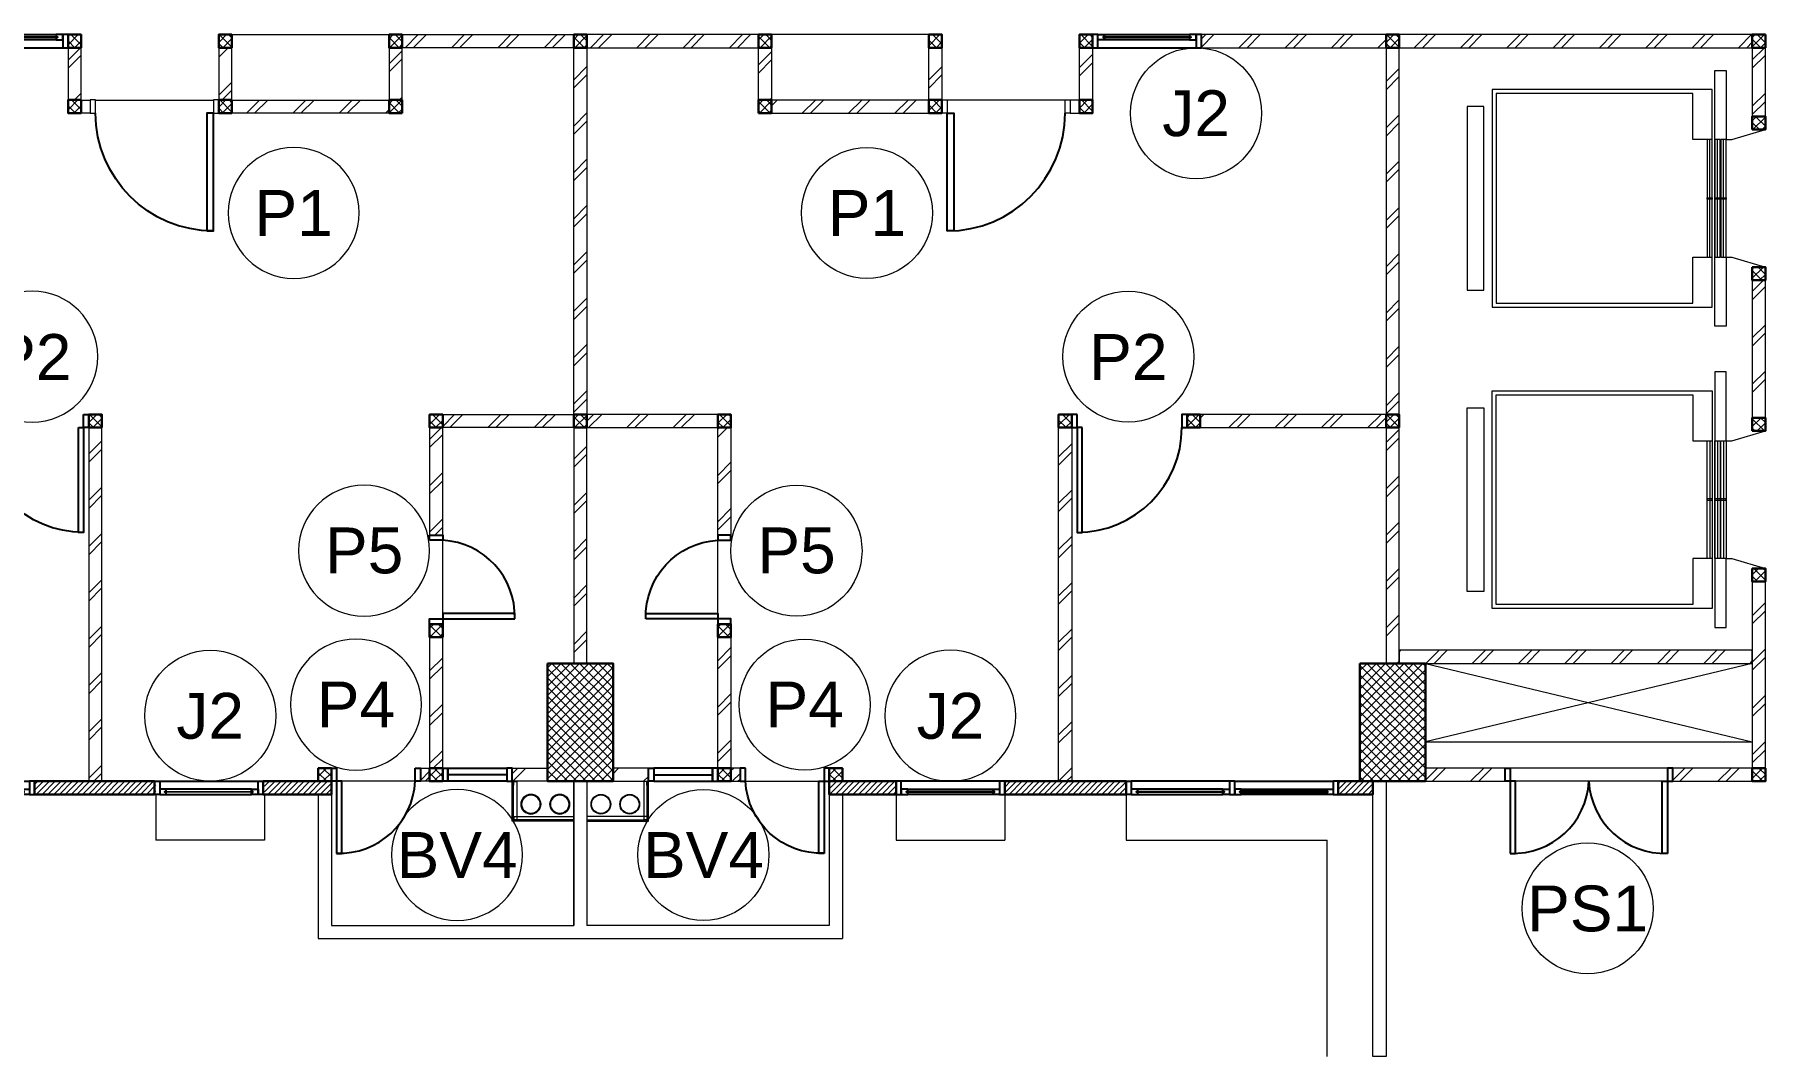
# Model space of a CAD drawing. Header units: millimetres. Extents: x -108 to 351, y -17 to 192.
# Drawn here: x 145.43 to 158.64, y 127.5 to 135.3 of the extents above; entities that cross this region are included whole.
import ezdxf
from ezdxf.enums import TextEntityAlignment as Align

# ---------------------------------------------------------------- set-up
doc = ezdxf.new("R2010")
doc.units = ezdxf.units.MM
for name, color, linetype, lineweight in [('ars', 11, 'Continuous', 0), ('ars @ 1', 11, 'Continuous', 0), ('KACA', 151, 'Continuous', 5), ('KOL', 1, 'Continuous', 30), ('KOLOM', 4, 'Continuous', 9), ('lan', 7, 'Continuous', 15), ('LIFT', 15, 'Continuous', 15), ('NOT', 7, 'Continuous', 20), ('tem', 5, 'Continuous', 20)]:
    doc.layers.add(name, color=color, linetype=linetype, lineweight=lineweight)
doc.layers.add('Kusen', color=30, linetype='Continuous')
doc.styles.add('S', font='simplex', dxfattribs={"width": 0.75})
doc.styles.get("Standard").update_dxf_attribs({"font": 'arial.ttf'})
pattern_1 = [(225, (-467.078732, 383.049584), (0.0220970869, -0.0220970869), [])]
pattern_2 = [(45, (18.6, 0.595), (-0.1767767, 0.1767767), []), (45, (18.6625, 0.595), (-0.1767767, 0.1767767), [])]
pattern_3 = [(45, (18.59984, 0.595), (-0.1767767, 0.1767767), []), (45, (18.66234, 0.595), (-0.1767767, 0.1767767), [])]
pattern_4 = [(45, (18.59984, 0.595), (-0.1767767, 0.1767767), []), (45, (18.66234, 0.595), (-0.1767767, 0.1767767), [])]
pattern_5 = [(45, (18.6, 0.59064), (-0.1767767, 0.1767767), []), (45, (18.6625, 0.59064), (-0.1767767, 0.1767767), [])]
pattern_6 = [(45, (18.59616, 0.59064), (-0.1767767, 0.1767767), []), (45, (18.65866, 0.59064), (-0.1767767, 0.1767767), [])]
pattern_7 = [(45, (18.59616, 0.59064), (-0.1767767, 0.1767767), []), (45, (18.65866, 0.59064), (-0.1767767, 0.1767767), [])]
pattern_8 = [(45, (18.6, 0.59064), (-0.1767767, 0.1767767), []), (45, (18.6625, 0.59064), (-0.1767767, 0.1767767), [])]
pattern_9 = [(225, (23.57673, 55.67464), (0.06629126, -0.06629126), []), (225, (23.53254, 55.67464), (0.06629126, -0.06629126), [])]
pattern_10 = [(45, (21.09865, 1.695), (-0.1767767, 0.1767767), []), (45, (21.16115, 1.695), (-0.1767767, 0.1767767), [])]
pattern_11 = [(45, (1620.41412, -387.16282), (-0.176776695, 0.176776695), []), (45, (1620.47662, -387.16282), (-0.176776695, 0.176776695), [])]

# ---------------------------------------------------------------- blocks, each defined once
blk = doc.blocks.new('K 10.10')
at = {"layer": 'ars'}
h = blk.add_hatch(dxfattribs=at)
h.set_pattern_fill('_USER', color=256, scale=0.05, angle=45, double=1, pattern_type=0)
h.set_pattern_definition([(45, (0, 0), (-0.035355339, 0.035355339), []), (135, (0, 0), (-0.035355339, -0.035355339), [])])
h.paths.add_polyline_path([(1560.538, 1380.407), (1560.638, 1380.407), (1560.638, 1380.507), (1560.538, 1380.507)])
at = {"layer": 'KOL'}
blk.add_lwpolyline([(1560.538, 1380.407), (1560.638, 1380.407), (1560.638, 1380.507), (1560.538, 1380.507)], close=True, dxfattribs=at)
blk = doc.blocks.new('T. J1')
at = {"layer": 'Kusen'}
for p, q in [((-0.019, 0), (-0.769, 0)), ((-0.719, 0.1), (-0.069, 0.1)), ((-0.069, 0.06), (-0.719, 0.06)), ((0.021, 0), (0.771, 0)), ((0.721, 0.1), (0.071, 0.1)), ((0.071, 0.06), (0.721, 0.06))]:
    blk.add_line(p, q, dxfattribs=at)
for points in [[(-0.809, 0), (-0.769, 0), (-0.769, 0.1), (-0.809, 0.1)], [(-0.019, 0), (0.021, 0), (0.021, 0.1), (-0.019, 0.1)], [(0.811, 0), (0.771, 0), (0.771, 0.1), (0.811, 0.1)]]:
    blk.add_lwpolyline(points, close=True, dxfattribs=at)
for points in [[(-0.719, 0.077), (-0.719, 0.06), (-0.769, 0.06), (-0.769, 0.1), (-0.719, 0.1), (-0.719, 0.082), (-0.729, 0.082), (-0.729, 0.077), (-0.719, 0.077)], [(-0.069, 0.077), (-0.069, 0.06), (-0.019, 0.06), (-0.019, 0.1), (-0.069, 0.1), (-0.069, 0.082), (-0.059, 0.082), (-0.059, 0.077), (-0.069, 0.077)], [(0.071, 0.077), (0.071, 0.06), (0.021, 0.06), (0.021, 0.1), (0.071, 0.1), (0.071, 0.082), (0.061, 0.082), (0.061, 0.077), (0.071, 0.077)], [(0.721, 0.077), (0.721, 0.06), (0.771, 0.06), (0.771, 0.1), (0.721, 0.1), (0.721, 0.082), (0.731, 0.082), (0.731, 0.077), (0.721, 0.077)]]:
    blk.add_lwpolyline(points, dxfattribs=at)
at = {"layer": 'Kusen', "color": 141}
for points in [[(-0.729, 0.077), (-0.059, 0.077), (-0.059, 0.082), (-0.729, 0.082)], [(0.731, 0.077), (0.061, 0.077), (0.061, 0.082), (0.731, 0.082)]]:
    blk.add_lwpolyline(points, close=True, dxfattribs=at)
blk = doc.blocks.new('T. J2')
at = {"layer": 'KACA', "color": 141}
blk.add_lwpolyline([(-0.379, 0.077), (0.291, 0.077), (0.291, 0.082), (-0.379, 0.082)], close=True, dxfattribs=at)
at = {"layer": 'Kusen'}
for p, q in [((-0.419, 0), (0.331, 0)), ((-0.369, 0.1), (0.281, 0.1)), ((0.281, 0.06), (-0.369, 0.06))]:
    blk.add_line(p, q, dxfattribs=at)
for points in [[(-0.459, 0), (-0.419, 0), (-0.419, 0.1), (-0.459, 0.1)], [(0.331, 0), (0.371, 0), (0.371, 0.1), (0.331, 0.1)]]:
    blk.add_lwpolyline(points, close=True, dxfattribs=at)
for points in [[(-0.369, 0.077), (-0.369, 0.06), (-0.419, 0.06), (-0.419, 0.1), (-0.369, 0.1), (-0.369, 0.082), (-0.379, 0.082), (-0.379, 0.077), (-0.369, 0.077)], [(0.281, 0.077), (0.281, 0.06), (0.331, 0.06), (0.331, 0.1), (0.281, 0.1), (0.281, 0.082), (0.291, 0.082), (0.291, 0.077), (0.281, 0.077)]]:
    blk.add_lwpolyline(points, dxfattribs=at)
blk = doc.blocks.new('P.80')
at = {"layer": 'Kusen'}
for points in [[(-69.809, -74.837), (-69.769, -74.837), (-69.769, -74.037), (-69.809, -74.037)], [(-70.609, -74.937), (-70.569, -74.937), (-70.569, -74.837), (-70.609, -74.837)], [(-69.769, -74.937), (-69.729, -74.937), (-69.729, -74.837), (-69.769, -74.837)]]:
    blk.add_lwpolyline(points, close=True, dxfattribs=at)
blk.add_arc((-69.769, -74.837), 0.8, 90, 180, dxfattribs=at)
blk = doc.blocks.new('P-90')
at = {"layer": 'Kusen'}
blk.add_lwpolyline([(374.691, -21.598), (374.741, -21.598), (374.741, -22.498), (374.691, -22.498)], close=True, dxfattribs=at)
at = {"layer": 'Kusen', "lineweight": 9}
for points in [[(373.801, -22.498), (373.841, -22.498), (373.841, -22.598), (373.801, -22.598)], [(374.741, -22.498), (374.781, -22.498), (374.781, -22.598), (374.741, -22.598)]]:
    blk.add_lwpolyline(points, close=True, dxfattribs=at)
at = {"layer": 'Kusen'}
blk.add_arc((374.741, -22.498), 0.9, 90, 180, dxfattribs=at)
blk = doc.blocks.new('P.60')
at = {"layer": 'Kusen'}
for points in [[(1472.835, 997.535), (1472.875, 997.535), (1472.875, 997.435), (1472.835, 997.435)], [(1473.475, 997.535), (1473.515, 997.535), (1473.515, 997.435), (1473.475, 997.435)], [(1472.875, 996.885), (1472.915, 996.885), (1472.915, 997.435), (1472.875, 997.435)]]:
    blk.add_lwpolyline(points, close=True, dxfattribs=at)
blk.add_arc((1472.895, 997.466), 0.581, 268.0266, 356.9943, dxfattribs=at)
blk = doc.blocks.new('BV')
at = {"layer": 'Kusen'}
for points in [[(-0.225, 0.1), (-0.265, 0.1), (-0.265, 0), (-0.225, 0)], [(-0.225, 0.1), (-0.265, 0.1), (-0.265, 0), (-0.225, 0)], [(0.225, 0.1), (-0.225, 0.1), (-0.225, 0), (0.225, 0)], [(0.225, 0.1), (0.265, 0.1), (0.265, 0), (0.225, 0)]]:
    blk.add_lwpolyline(points, close=True, dxfattribs=at)
at = {"layer": 'Kusen', "color": 141}
blk.add_lwpolyline([(0.225, 0.05), (-0.225, 0.05)], dxfattribs=at)
blk = doc.blocks.new("k2'")
at = {"layer": 'ars'}
h = blk.add_hatch(dxfattribs=at)
h.set_pattern_fill('_USER', color=256, scale=0.05, angle=45, double=1, pattern_type=0)
h.set_pattern_definition([(45, (0, -4.95), (-0.03535534, 0.03535534), []), (135, (0, -4.95), (-0.03535534, -0.03535534), [])])
h.paths.add_polyline_path([(-0.25, -0.45), (0.25, -0.45), (0.25, 0.45), (-0.25, 0.45)])
at = {"layer": 'KOL'}
blk.add_lwpolyline([(-0.25, -0.45), (0.25, -0.45), (0.25, 0.45), (-0.25, 0.45)], close=True, dxfattribs=at)
blk = doc.blocks.new('LIFT PENUMPANG')
at = {"layer": 'LIFT'}
for points in [[(-0.705, 1.955), (-0.705, 1.83), (0.695, 1.83), (0.695, 1.955)], [(-0.835, 1.765), (-0.835, 0.085), (0.825, 0.085), (0.825, 1.765)], [(-0.805, 1.735), (-0.805, 0.235), (-0.455, 0.235), (-0.455, 0.085), (0.445, 0.085), (0.445, 0.235), (0.795, 0.235), (0.795, 1.735)], [(-0.455, 0.085), (0.445, 0.085), (0.445, 0.125), (-0.455, 0.125)], [(-0.455, 0.105), (0.445, 0.105), (0.445, 0.125), (-0.455, 0.125)], [(-0.455, 0.025), (0.445, 0.025), (0.445, 0.065), (-0.455, 0.065)], [(-0.455, 0.045), (0.445, 0.045), (0.445, 0.065), (-0.455, 0.065)], [(-0.455, -0.02), (0.445, -0.02), (0.445, 0.02), (-0.455, 0.02)], [(-0.455, 0), (0.445, 0), (0.445, 0.02), (-0.455, 0.02)], [(-0.01, 0.125), (0, 0.125), (0, 0.085), (-0.01, 0.085)], [(-0.01, 0.065), (0, 0.065), (0, 0.025), (-0.01, 0.025)], [(-0.01, 0.02), (0, 0.02), (0, -0.02), (-0.01, -0.02)]]:
    blk.add_lwpolyline(points, close=True, dxfattribs=at)
for points in [[(-0.455, -0.02), (-0.98, -0.02), (-0.98, 0.065), (0.97, 0.065), (0.97, -0.02), (0.445, -0.02)], [(-0.455, -0.02), (-0.455, -0.065), (-0.53, -0.32)], [(0.445, -0.02), (0.445, -0.065), (0.52, -0.32)]]:
    blk.add_lwpolyline(points, dxfattribs=at)
at = {"layer": 'KOLOM', "extrusion": (0, 0, -1), "zscale": -1, "rotation": 270}
blk.add_blockref('K 10.10', (-1379.877, 1560.318), dxfattribs=at)
at = {"layer": 'KOLOM', "extrusion": (0, 0, -1), "xscale": -1, "zscale": -1, "rotation": 90}
blk.add_blockref('K 10.10', (1379.887, 1560.318), dxfattribs=at)
blk = doc.blocks.new('1-typikal-1a')
at = {"layer": 'ars'}
for points in [[(6.15, 0.455), (5.68, 0.455), (5.68, 0.15)], [(6.15, 0.445), (5.69, 0.445), (5.69, 0.15)], [(5.715, 0.445), (5.69, 0.445), (5.69, 0.419), (5.692, 0.419), (5.692, 0.443), (5.715, 0.443), (5.715, 0.445)], [(5.69, 0.419), (6.15, 0.419)], [(5.715, 0.152), (5.715, 0.443)], [(5.715, 0.15), (5.69, 0.15), (5.69, 0.179), (5.692, 0.179), (5.692, 0.152), (5.715, 0.152), (5.715, 0.15)]]:
    blk.add_lwpolyline(points, dxfattribs=at)
for centre, radius in [((5.823, 0.325), 0.075), ((6.043, 0.325), 0.075), ((5.823, 0.325), 0.071), ((6.043, 0.325), 0.071)]:
    blk.add_circle(centre, radius, dxfattribs=at)
at = {"layer": 'KOL'}
for points in [[(2.035, 0.15), (2.95, 0.15), (2.95, 0.25), (2.035, 0.25)], [(3.78, 0.15), (4.3, 0.15), (4.3, 0.25), (3.78, 0.25)]]:
    blk.add_lwpolyline(points, close=True, dxfattribs=at)
at = {"layer": 'lan'}
for p, q in [((4.2, 0.25), (4.2, 1.35)), ((4.2, 1.35), (6.2, 1.35)), ((4.3, 0.25), (4.3, 1.25)), ((4.3, 1.25), (6.15, 1.25)), ((6.15, 1.25), (6.15, 0.15)), ((4.94, 0.15), (4.38, 0.15)), ((5.15, -1.13), (5.15, -1.69)), ((2.5, -5.05), (3.4, -5.05)), ((3.544, -5.55), (4.744, -5.55))]:
    blk.add_line(p, q, dxfattribs=at)
at = {"layer": 'tem', "ltscale": 2}
blk.add_lwpolyline([(2.549, -2.55), (2.449, -2.55), (2.449, 0.15), (2.549, 0.15)], close=True, dxfattribs=at)
at = {"layer": 'tem'}
for points in [[(4.98, 0.05), (5.05, 0.05), (5.05, 0.15), (4.98, 0.15)], [(5.68, 0.05), (5.95, 0.05), (5.95, 0.15), (5.68, 0.15)], [(5.05, -0.95), (5.05, 0.05), (5.15, 0.05), (5.15, -0.95)], [(5.05, -2.55), (5.05, -1.73), (5.15, -1.73), (5.15, -2.55)], [(0.05, -2.65), (1.469, -2.65), (1.469, -2.55), (0.05, -2.55)], [(5.15, -2.65), (6.15, -2.65), (6.15, -2.55), (5.15, -2.55)], [(2.39, -5.05), (2.46, -5.05), (2.46, -4.95), (2.39, -4.95)], [(3.54, -5.05), (4.74, -5.05), (4.74, -4.95), (3.54, -4.95)], [(2.29, -5.45), (2.29, -5.05), (2.39, -5.05), (2.39, -5.45)], [(3.44, -5.45), (3.44, -5.05), (3.54, -5.05), (3.54, -5.45)], [(4.74, -5.45), (4.74, -5.05), (4.84, -5.05), (4.84, -5.45)], [(0.05, -5.55), (1.46, -5.55), (1.46, -5.45), (0.05, -5.45)], [(4.84, -5.55), (6.15, -5.55), (6.15, -5.45), (4.84, -5.45)]]:
    blk.add_lwpolyline(points, close=True, dxfattribs=at)
blk.add_blockref('BV', (5.415, 0.05))
at = {"layer": 'KOLOM', "extrusion": (0, 0, -1), "xscale": -1, "zscale": -1, "rotation": 180}
for p in [(-1564.838, 1380.557), (-1565.688, 1380.557), (-1565.688, 1379.457), (-1562.107, 1377.857), (-1563.087, 1377.857), (-1565.688, 1377.857), (-1562.928, 1375.456), (-1564.078, 1375.456), (-1565.378, 1375.456), (-1562.928, 1374.957), (-1564.078, 1374.957), (-1565.378, 1374.957)]:
    blk.add_blockref('K 10.10', p, dxfattribs=at)
at = {"layer": 'Kusen', "xscale": -1}
for name, p, rotation in [('P.60', (-1468.535, 997.585), 180), ('P.60', (1002.585, 1471.785), 90), ('T. J2', (1.919, -5.45), 180)]:
    blk.add_blockref(name, p, dxfattribs=dict(at, rotation=rotation))
at = {"layer": 'Kusen'}
for name, p in [('T. J1', (1.224, 0.15)), ('T. J2', (3.409, 0.15)), ('P.80', (72.178, 72.287)), ('P-90', (-371.341, 17.547))]:
    blk.add_blockref(name, p, dxfattribs=at)
blk = doc.blocks.new('3-typikal-1a')
at = {"layer": 'lan'}
blk.add_blockref('1-typikal-1a', (0, 0), dxfattribs=at)
blk = doc.blocks.new('LANTAI 3-15')
at = {"layer": 'ars'}
h = blk.add_hatch(dxfattribs=at)
h.set_pattern_fill('TEMBOK', color=256, scale=0.25)
h.set_pattern_definition(pattern_7)
h.paths.add_polyline_path([(20.89, 48.35), (20.89, 47.95), (20.99, 47.95), (20.99, 48.35)])
h = blk.add_hatch(dxfattribs=at)
h.set_pattern_fill('TEMBOK', color=256, scale=0.25)
h.set_pattern_definition(pattern_5)
h.paths.add_polyline_path([(22.04, 48.35), (22.04, 47.95), (22.14, 47.95), (22.14, 48.35)])
h = blk.add_hatch(dxfattribs=at)
h.set_pattern_fill('TEMBOK', color=256, scale=0.25)
h.set_pattern_definition(pattern_5)
h.paths.add_polyline_path([(23.34, 48.35), (23.34, 47.95), (23.44, 47.95), (23.44, 48.35)])
h = blk.add_hatch(dxfattribs=at)
h.set_pattern_fill('TEMBOK', color=256, scale=0.25)
h.set_pattern_definition(pattern_8)
h.paths.add_polyline_path([(23.44, 48.45), (24.75, 48.45), (24.75, 48.35), (23.44, 48.35)])
h = blk.add_hatch(dxfattribs=at)
h.set_pattern_fill('TEMBOK', color=256, scale=0.25)
h.set_pattern_definition([(45, (24.8, -1.105), (-0.1767767, 0.1767767), []), (45, (24.8625, -1.105), (-0.1767767, 0.1767767), [])])
h.paths.add_polyline_path([(24.85, 48.35), (24.75, 48.35), (24.75, 45.55), (24.85, 45.55)])
h = blk.add_hatch(dxfattribs=at)
h.set_pattern_fill('TEMBOK', color=256, scale=0.25)
h.set_pattern_definition(pattern_8)
h.paths.add_polyline_path([(26.16, 48.45), (24.85, 48.45), (24.85, 48.35), (26.16, 48.35)])
h = blk.add_hatch(dxfattribs=at)
h.set_pattern_fill('TEMBOK', color=256, scale=0.25)
h.set_pattern_definition(pattern_5)
h.paths.add_polyline_path([(26.26, 48.35), (26.26, 47.95), (26.16, 47.95), (26.16, 48.35)])
h = blk.add_hatch(dxfattribs=at)
h.set_pattern_fill('TEMBOK', color=256, scale=0.25)
h.set_pattern_definition(pattern_5)
h.paths.add_polyline_path([(27.56, 48.35), (27.56, 47.95), (27.46, 47.95), (27.46, 48.35)])
h = blk.add_hatch(dxfattribs=at)
h.set_pattern_fill('TEMBOK', color=256, scale=0.25)
h.set_pattern_definition(pattern_7)
h.paths.add_polyline_path([(28.71, 48.35), (28.71, 47.95), (28.61, 47.95), (28.61, 48.35)])
h = blk.add_hatch(dxfattribs=at)
h.set_pattern_fill('TEMBOK', color=256, scale=0.25)
h.set_pattern_definition(pattern_8)
h.paths.add_polyline_path([(30.95, 48.45), (29.54, 48.45), (29.54, 48.35), (30.95, 48.35)])
h = blk.add_hatch(dxfattribs=at)
h.set_pattern_fill('TEMBOK', color=256, scale=0.25)
h.set_pattern_definition(pattern_5)
h.paths.add_polyline_path([(20.99, 47.95), (21.06, 47.95), (21.06, 47.85), (20.99, 47.85)])
h = blk.add_hatch(dxfattribs=at)
h.set_pattern_fill('TEMBOK', color=256, scale=0.25)
h.set_pattern_definition(pattern_6)
h.paths.add_polyline_path([(22.14, 47.95), (23.34, 47.95), (23.34, 47.85), (22.14, 47.85)])
h = blk.add_hatch(dxfattribs=at)
h.set_pattern_fill('TEMBOK', color=256, scale=0.25)
h.set_pattern_definition(pattern_6)
h.paths.add_polyline_path([(27.46, 47.95), (26.26, 47.95), (26.26, 47.85), (27.46, 47.85)])
h = blk.add_hatch(dxfattribs=at)
h.set_pattern_fill('TEMBOK', color=256, scale=0.25)
h.set_pattern_definition(pattern_5)
h.paths.add_polyline_path([(28.61, 47.95), (28.54, 47.95), (28.54, 47.85), (28.61, 47.85)])
h = blk.add_hatch(dxfattribs=at)
h.set_pattern_fill('TEMBOK', color=256, scale=0.25)
h.set_pattern_definition(pattern_10)
h.paths.add_polyline_path([(21.149, 45.45), (21.049, 45.45), (21.049, 42.75), (21.149, 42.75)])
h = blk.add_hatch(dxfattribs=at)
h.set_pattern_fill('TEMBOK', color=256, scale=0.25)
h.set_pattern_definition(pattern_3)
h.paths.add_polyline_path([(23.65, 45.45), (23.65, 44.63), (23.75, 44.63), (23.75, 45.45)])
h = blk.add_hatch(dxfattribs=at)
h.set_pattern_fill('TEMBOK', color=256, scale=0.25)
h.set_pattern_definition(pattern_2)
h.paths.add_polyline_path([(23.75, 45.55), (24.75, 45.55), (24.75, 45.45), (23.75, 45.45)])
h = blk.add_hatch(dxfattribs=at)
h.set_pattern_fill('TEMBOK', color=256, scale=0.25)
h.set_pattern_definition([(45, (24.8, 0.595), (-0.1767767, 0.1767767), []), (45, (24.8625, 0.595), (-0.1767767, 0.1767767), [])])
h.paths.add_polyline_path([(24.85, 45.45), (24.75, 45.45), (24.75, 43.65), (24.85, 43.65)])
h = blk.add_hatch(dxfattribs=at)
h.set_pattern_fill('TEMBOK', color=256, scale=0.25)
h.set_pattern_definition(pattern_2)
h.paths.add_polyline_path([(25.85, 45.55), (24.85, 45.55), (24.85, 45.45), (25.85, 45.45)])
h = blk.add_hatch(dxfattribs=at)
h.set_pattern_fill('TEMBOK', color=256, scale=0.25)
h.set_pattern_definition(pattern_3)
h.paths.add_polyline_path([(25.95, 45.45), (25.95, 44.63), (25.85, 44.63), (25.85, 45.45)])
h = blk.add_hatch(dxfattribs=at)
h.set_pattern_fill('TEMBOK', color=256, scale=0.25)
h.set_pattern_definition(pattern_10)
h.paths.add_polyline_path([(28.451, 45.45), (28.551, 45.45), (28.551, 42.75), (28.451, 42.75)])
h = blk.add_hatch(dxfattribs=at)
h.set_pattern_fill('TEMBOK', color=256, scale=0.25)
h.set_pattern_definition(pattern_2)
h.paths.add_polyline_path([(30.95, 45.55), (29.531, 45.55), (29.531, 45.45), (30.95, 45.45)])
h = blk.add_hatch(dxfattribs=at)
h.set_pattern_fill('TEMBOK', color=256, scale=0.25)
h.set_pattern_definition(pattern_4)
h.paths.add_polyline_path([(23.65, 43.85), (23.65, 42.85), (23.75, 42.85), (23.75, 43.85)])
h = blk.add_hatch(dxfattribs=at)
h.set_pattern_fill('TEMBOK', color=256, scale=0.25)
h.set_pattern_definition(pattern_4)
h.paths.add_polyline_path([(25.95, 43.85), (25.95, 42.85), (25.85, 42.85), (25.85, 43.85)])
h = blk.add_hatch(dxfattribs=at)
h.set_pattern_fill('ANSI32', color=256, scale=0.25, angle=180, style=0, double=1)
h.set_pattern_definition(pattern_9)
h.paths.add_polyline_path([(23.58, 42.85), (23.65, 42.85), (23.65, 42.75), (23.58, 42.75)])
h = blk.add_hatch(dxfattribs=at)
h.set_pattern_fill('TEMBOK', color=256, scale=0.25)
h.set_pattern_definition(pattern_2)
h.paths.add_polyline_path([(24.28, 42.85), (24.55, 42.85), (24.55, 42.75), (24.28, 42.75)])
h = blk.add_hatch(dxfattribs=at)
h.set_pattern_fill('TEMBOK', color=256, scale=0.25)
h.set_pattern_definition(pattern_2)
h.paths.add_polyline_path([(25.32, 42.85), (25.05, 42.85), (25.05, 42.75), (25.32, 42.75)])
h = blk.add_hatch(dxfattribs=at)
h.set_pattern_fill('ANSI32', color=256, scale=0.25, angle=180, style=0, double=1)
h.set_pattern_definition(pattern_9)
h.paths.add_polyline_path([(26.02, 42.85), (25.95, 42.85), (25.95, 42.75), (26.02, 42.75)])
h = blk.add_hatch(dxfattribs=at)
h.set_pattern_fill('ANSI31', color=256, scale=0.25, angle=180, style=0)
h.set_pattern_definition(pattern_1)
h.paths.add_polyline_path([(20.635, 42.75), (21.56, 42.75), (21.56, 42.65), (20.635, 42.65)])
h = blk.add_hatch(dxfattribs=at)
h.set_pattern_fill('ANSI31', color=256, scale=0.25, angle=180, style=0)
h.set_pattern_definition(pattern_1)
h.paths.add_polyline_path([(22.39, 42.75), (22.9, 42.75), (22.9, 42.65), (22.39, 42.65)])
h = blk.add_hatch(dxfattribs=at)
h.set_pattern_fill('ANSI31', color=256, scale=0.25, angle=180, style=0)
h.set_pattern_definition(pattern_1)
h.paths.add_polyline_path([(27.21, 42.75), (26.7, 42.75), (26.7, 42.65), (27.21, 42.65)])
h = blk.add_hatch(dxfattribs=at)
h.set_pattern_fill('ANSI31', color=256, scale=0.25, angle=180, style=0)
h.set_pattern_definition(pattern_1)
h.paths.add_polyline_path([(28.965, 42.75), (28.04, 42.75), (28.04, 42.65), (28.965, 42.65)])
h = blk.add_hatch(dxfattribs=at)
h.set_pattern_fill('ANSI31', color=256, scale=0.25, angle=180, style=0)
h.set_pattern_definition(pattern_1)
h.paths.add_polyline_path([(30.85, 42.75), (30.585, 42.75), (30.585, 42.65), (30.85, 42.65)])
at = {"layer": 'ars @ 1'}
h = blk.add_hatch(dxfattribs=at)
h.set_pattern_fill('TEMBOK', color=256, scale=0.25, style=0, double=1)
h.set_pattern_definition([(45, (1617.61912, -390.86282), (-0.176776695, 0.176776695), []), (45, (1617.68162, -390.86282), (-0.176776695, 0.176776695), [])])
h.paths.add_polyline_path([(31.05, 48.35), (30.95, 48.35), (30.95, 45.55), (31.05, 45.55)])
h = blk.add_hatch(dxfattribs=at)
h.set_pattern_fill('TEMBOK', color=256, scale=0.25, style=0, double=1)
h.set_pattern_definition([(45, (1620.56912, -387.16282), (-0.176776695, 0.176776695), []), (45, (1620.63162, -387.16282), (-0.176776695, 0.176776695), [])])
h.paths.add_polyline_path([(33.745, 48.35), (33.745, 48.45), (31.05, 48.45), (31.05, 48.35)])
h = blk.add_hatch(dxfattribs=at)
h.set_pattern_fill('TEMBOK', color=256, scale=0.25, style=0, double=1)
h.set_pattern_definition(pattern_11)
h.paths.add_polyline_path([(33.845, 48.35), (33.745, 48.35), (33.745, 47.825), (33.845, 47.825)])
h = blk.add_hatch(dxfattribs=at)
h.set_pattern_fill('TEMBOK', color=256, scale=0.25, style=0, double=1)
h.set_pattern_definition(pattern_11)
h.paths.add_polyline_path([(33.845, 46.575), (33.745, 46.575), (33.745, 45.525), (33.845, 45.525)])
h = blk.add_hatch(dxfattribs=at)
h.set_pattern_fill('TEMBOK', color=256, scale=0.25, style=0, double=1)
h.set_pattern_definition([(45, (1617.61912, -387.96282), (-0.176776695, 0.176776695), []), (45, (1617.68162, -387.96282), (-0.176776695, 0.176776695), [])])
h.paths.add_polyline_path([(31.05, 45.45), (30.95, 45.45), (30.95, 43.65), (31.05, 43.65)])
h = blk.add_hatch(dxfattribs=at)
h.set_pattern_fill('TEMBOK', color=256, scale=0.25, style=0, double=1)
h.set_pattern_definition(pattern_11)
h.paths.add_polyline_path([(33.845, 44.275), (33.745, 44.275), (33.745, 42.85), (33.845, 42.85)])
h = blk.add_hatch(dxfattribs=at)
h.set_pattern_fill('TEMBOK', color=256, scale=0.25, style=0, double=1)
h.set_pattern_definition([(45, (1620.56912, -388.06282), (-0.176776695, 0.176776695), []), (45, (1620.63162, -388.06282), (-0.176776695, 0.176776695), [])])
h.paths.add_polyline_path([(33.745, 43.65), (33.745, 43.75), (31.05, 43.75), (31.05, 43.65)])
h = blk.add_hatch(dxfattribs=at)
h.set_pattern_fill('TEMBOK', color=256, scale=0.25, style=0, double=1)
h.set_pattern_definition([(45, (1620.56912, -387.18282), (-0.176776695, 0.176776695), []), (45, (1620.63162, -387.18282), (-0.176776695, 0.176776695), [])])
h.paths.add_polyline_path([(31.858, 42.75), (31.858, 42.85), (31.25, 42.85), (31.25, 42.75)])
h = blk.add_hatch(dxfattribs=at)
h.set_pattern_fill('TEMBOK', color=256, scale=0.25, style=0, double=1)
h.set_pattern_definition([(45, (1622.45662, -387.18282), (-0.176776695, 0.176776695), []), (45, (1622.51912, -387.18282), (-0.176776695, 0.176776695), [])])
h.paths.add_polyline_path([(33.745, 42.75), (33.745, 42.85), (33.138, 42.85), (33.138, 42.75)])
for p, q in [((31.25, 43.65), (33.745, 43.05)), ((33.745, 43.65), (31.25, 43.05)), ((31.25, 43.05), (33.745, 43.05)), ((33.098, 42.85), (31.898, 42.85)), ((33.058, 42.75), (31.938, 42.75))]:
    blk.add_line(p, q)
at = {"layer": 'ars'}
for points in [[(24.75, 42.445), (24.28, 42.445), (24.28, 42.75)], [(24.315, 42.75), (24.29, 42.75), (24.29, 42.721), (24.292, 42.721), (24.292, 42.748), (24.315, 42.748), (24.315, 42.75)], [(24.75, 42.455), (24.29, 42.455), (24.29, 42.75)], [(24.315, 42.748), (24.315, 42.457)], [(24.85, 42.445), (25.32, 42.445), (25.32, 42.75)], [(24.85, 42.455), (25.31, 42.455), (25.31, 42.75)], [(25.285, 42.75), (25.31, 42.75), (25.31, 42.721), (25.308, 42.721), (25.308, 42.748), (25.285, 42.748), (25.285, 42.75)], [(25.285, 42.748), (25.285, 42.457)], [(24.315, 42.455), (24.29, 42.455), (24.29, 42.481), (24.292, 42.481), (24.292, 42.457), (24.315, 42.457), (24.315, 42.455)], [(24.29, 42.481), (24.75, 42.481)], [(25.31, 42.481), (24.85, 42.481)], [(25.285, 42.455), (25.31, 42.455), (25.31, 42.481), (25.308, 42.481), (25.308, 42.457), (25.285, 42.457), (25.285, 42.455)]]:
    blk.add_lwpolyline(points, dxfattribs=at)
for centre, radius in [((24.423, 42.575), 0.075), ((24.423, 42.575), 0.071), ((24.643, 42.575), 0.075), ((24.643, 42.575), 0.071), ((24.957, 42.575), 0.075), ((24.957, 42.575), 0.071), ((25.177, 42.575), 0.075), ((25.177, 42.575), 0.071)]:
    blk.add_circle(centre, radius, dxfattribs=at)
at = {"layer": 'KOL'}
blk.add_line((31.25, 42.75), (31.25, 43.05), dxfattribs=at)
for points in [[(27.21, 42.75), (26.7, 42.75), (26.7, 42.65), (27.21, 42.65)], [(28.965, 42.75), (28.04, 42.75), (28.04, 42.65), (28.965, 42.65)], [(30.85, 42.75), (30.585, 42.75), (30.585, 42.65), (30.85, 42.65)]]:
    blk.add_lwpolyline(points, close=True, dxfattribs=at)
at = {"layer": 'Kusen'}
for points in [[(31.858, 42.85), (31.898, 42.85), (31.898, 42.75), (31.858, 42.75)], [(33.138, 42.85), (33.098, 42.85), (33.098, 42.75), (33.138, 42.75)], [(31.898, 42.2), (31.938, 42.2), (31.938, 42.75), (31.898, 42.75)], [(33.098, 42.2), (33.058, 42.2), (33.058, 42.75), (33.098, 42.75)]]:
    blk.add_lwpolyline(points, close=True, dxfattribs=at)
for centre, start, end in [((31.918, 42.78), 268.0266, 356.9943), ((33.078, 42.78), 183.0057, 271.9734)]:
    blk.add_arc(centre, 0.581, start, end, dxfattribs=at)
at = {"layer": 'lan'}
for p, q in [((27.456, 48.45), (26.256, 48.45)), ((28.5, 47.95), (27.6, 47.95)), ((25.85, 44.03), (25.85, 44.59)), ((24.75, 42.75), (24.75, 41.65)), ((24.85, 42.75), (24.85, 41.65)), ((26.06, 42.75), (26.62, 42.75)), ((21.56, 42.65), (21.56, 42.3)), ((22.39, 42.65), (22.39, 42.3)), ((22.8, 42.65), (22.8, 41.55)), ((22.9, 42.65), (22.9, 41.65)), ((26.7, 42.65), (26.7, 41.65)), ((26.8, 42.65), (26.8, 41.55)), ((27.21, 42.65), (27.21, 42.3)), ((28.04, 42.65), (28.04, 42.3)), ((28.965, 42.65), (28.965, 42.3)), ((22.39, 42.3), (21.56, 42.3)), ((27.21, 42.3), (28.04, 42.3)), ((28.965, 42.3), (30.5, 42.3)), ((30.5, 40.65), (30.5, 42.3)), ((22.9, 41.65), (24.75, 41.65)), ((26.7, 41.65), (24.85, 41.65)), ((22.8, 41.55), (26.8, 41.55))]:
    blk.add_line(p, q, dxfattribs=at)
blk.add_lwpolyline([(30.95, 42.75), (30.95, 40.65), (30.85, 40.65), (30.85, 42.75)], close=True, dxfattribs=at)
at = {"layer": 'tem', "ltscale": 2}
for points in [[(24.75, 48.35), (24.85, 48.35), (24.85, 45.55), (24.75, 45.55)], [(28.451, 45.45), (28.551, 45.45), (28.551, 42.75), (28.451, 42.75)]]:
    blk.add_lwpolyline(points, close=True, dxfattribs=at)
at = {"layer": 'tem'}
for points in [[(26.16, 48.45), (24.85, 48.45), (24.85, 48.35), (26.16, 48.35)], [(26.26, 48.35), (26.26, 47.95), (26.16, 47.95), (26.16, 48.35)], [(27.56, 48.35), (27.56, 47.95), (27.46, 47.95), (27.46, 48.35)], [(28.71, 48.35), (28.71, 47.95), (28.61, 47.95), (28.61, 48.35)], [(30.95, 48.45), (29.54, 48.45), (29.54, 48.35), (30.95, 48.35)], [(31.05, 48.35), (30.95, 48.35), (30.95, 45.55), (31.05, 45.55)], [(33.745, 48.35), (33.745, 48.45), (31.05, 48.45), (31.05, 48.35)], [(33.845, 48.35), (33.745, 48.35), (33.745, 47.825), (33.845, 47.825)], [(27.46, 47.95), (26.26, 47.95), (26.26, 47.85), (27.46, 47.85)], [(28.61, 47.95), (28.54, 47.95), (28.54, 47.85), (28.61, 47.85)], [(33.845, 46.575), (33.745, 46.575), (33.745, 45.525), (33.845, 45.525)], [(24.85, 45.45), (24.75, 45.45), (24.75, 43.65), (24.85, 43.65)], [(25.85, 45.55), (24.85, 45.55), (24.85, 45.45), (25.85, 45.45)], [(25.95, 45.45), (25.95, 44.63), (25.85, 44.63), (25.85, 45.45)], [(30.95, 45.55), (29.531, 45.55), (29.531, 45.45), (30.95, 45.45)], [(31.05, 45.45), (30.95, 45.45), (30.95, 43.65), (31.05, 43.65)], [(33.845, 44.275), (33.745, 44.275), (33.745, 42.85), (33.845, 42.85)], [(25.95, 43.85), (25.95, 42.85), (25.85, 42.85), (25.85, 43.85)], [(33.745, 43.65), (33.745, 43.75), (31.05, 43.75), (31.05, 43.65)], [(25.32, 42.85), (25.05, 42.85), (25.05, 42.75), (25.32, 42.75)], [(26.02, 42.85), (25.95, 42.85), (25.95, 42.75), (26.02, 42.75)], [(31.858, 42.75), (31.858, 42.85), (31.25, 42.85), (31.25, 42.75)], [(33.745, 42.75), (33.745, 42.85), (33.138, 42.85), (33.138, 42.75)]]:
    blk.add_lwpolyline(points, close=True, dxfattribs=at)
for name, p, rotation in [('LIFT PENUMPANG', (33.525, 47.205), 90), ('BV', (25.585, 42.85), 180)]:
    blk.add_blockref(name, p, dxfattribs=dict(rotation=rotation))
at = {"xscale": -1, "rotation": 90}
blk.add_blockref('LIFT PENUMPANG', (33.525, 44.895), dxfattribs=at)
at = {"layer": 'KOL', "xscale": -1, "rotation": 180}
for p in [(24.8, 43.2), (31, 43.2)]:
    blk.add_blockref("k2'", p, dxfattribs=at)
at = {"layer": 'KOLOM'}
for p in [(-1535.788, -1332.057), (-1534.378, -1332.057), (-1533.078, -1332.057), (-1531.928, -1332.057), (-1529.588, -1332.057), (-1534.378, -1332.556), (-1533.078, -1332.556), (-1531.928, -1332.556), (-1535.788, -1334.957), (-1534.688, -1334.957), (-1532.087, -1334.957), (-1531.107, -1334.957), (-1534.688, -1336.557), (-1534.688, -1337.657), (-1533.838, -1337.657)]:
    blk.add_blockref('K 10.10', p, dxfattribs=at)
at = {"layer": 'KOLOM', "extrusion": (0, 0, -1), "xscale": -1, "zscale": -1, "rotation": 180}
for p in [(-1594.383, 1428.857), (-1594.383, 1423.257)]:
    blk.add_blockref('K 10.10', p, dxfattribs=at)
at = {"layer": 'KOLOM', "extrusion": (0, 0, -1), "zscale": -1}
blk.add_blockref('K 10.10', (-1591.588, -1334.957), dxfattribs=at)
at = {"layer": 'Kusen'}
blk.add_blockref('T. J2', (29.169, 48.35), dxfattribs=at)
at = {"layer": 'Kusen', "rotation": 180}
for name, p in [('P-90', (402.341, 25.353)), ('P.80', (-41.178, -29.387)), ('T. J2', (27.581, 42.75)), ('T. J1', (29.776, 42.75))]:
    blk.add_blockref(name, p, dxfattribs=at)
at = {"layer": 'Kusen', "extrusion": (0, 0, -1), "zscale": -1, "rotation": 90}
blk.add_blockref('P.60', (971.585, -1428.885), dxfattribs=at)
at = {"layer": 'Kusen', "extrusion": (0, 0, -1), "zscale": -1}
blk.add_blockref('P.60', (-1499.535, -954.685), dxfattribs=at)
at = {"layer": 'lan', "xscale": -1, "rotation": 180}
blk.add_blockref('3-typikal-1a', (18.6, 42.9), dxfattribs=at)
blk = doc.blocks.new('NAV')
blk.add_circle((0, -0.4), 0.4)
at = {"style": 'S', "width": 0.75, "flags": 4}
blk.add_attdef('AV', text='', height=0.3, dxfattribs=at).set_placement((0, -0.4), align=Align.MIDDLE)

msp = doc.modelspace()

# ---------------------------------------------------------------- block references
at = {"layer": 'lan'}
msp.add_blockref('LANTAI 3-15', (124.79422, 86.84737), dxfattribs=at)
at = {"layer": 'NOT'}
ref = msp.add_blockref('NAV', (154.29422, 135.19737), dxfattribs=dict(at, xscale=1.25, yscale=1.25, zscale=1.25))
ref.add_attrib('AV', 'J2', dxfattribs={"layer": '0', "height": 0.35, "flags": 4}).set_placement((154.29422, 134.69737), align=Align.MIDDLE)
ref = msp.add_blockref('NAV', (147.40678, 134.43592), dxfattribs=dict(at, xscale=-1.25, yscale=1.25, zscale=1.25))
ref.add_attrib('AV', 'P1', dxfattribs={"layer": '0', "height": 0.35, "flags": 4}).set_placement((147.40678, 133.93592), align=Align.MIDDLE)
ref = msp.add_blockref('NAV', (151.78166, 134.43592), dxfattribs=dict(at, xscale=1.25, yscale=1.25, zscale=1.25))
ref.add_attrib('AV', 'P1', dxfattribs={"layer": '0', "height": 0.35, "flags": 4}).set_placement((151.78166, 133.93592), align=Align.MIDDLE)
ref = msp.add_blockref('NAV', (145.41115, 133.3391), dxfattribs=dict(at, xscale=-1.25, yscale=1.25, zscale=1.25))
ref.add_attrib('AV', 'P2', dxfattribs={"layer": '0', "height": 0.35, "flags": 4}).set_placement((145.41115, 132.8391), align=Align.MIDDLE)
ref = msp.add_blockref('NAV', (153.77729, 133.3391), dxfattribs=dict(at, xscale=1.25, yscale=1.25, zscale=1.25))
ref.add_attrib('AV', 'P2', dxfattribs={"layer": '0', "height": 0.35, "flags": 4}).set_placement((153.77729, 132.8391), align=Align.MIDDLE)
ref = msp.add_blockref('NAV', (147.94422, 131.85737), dxfattribs=dict(at, xscale=-1.25, yscale=1.25, zscale=1.25))
ref.add_attrib('AV', 'P5', dxfattribs={"layer": '0', "height": 0.35, "flags": 4}).set_placement((147.94422, 131.35737), align=Align.MIDDLE)
ref = msp.add_blockref('NAV', (151.24422, 131.85737), dxfattribs=dict(at, xscale=1.25, yscale=1.25, zscale=1.25))
ref.add_attrib('AV', 'P5', dxfattribs={"layer": '0', "height": 0.35, "flags": 4}).set_placement((151.24422, 131.35737), align=Align.MIDDLE)
ref = msp.add_blockref('NAV', (147.88148, 130.68324), dxfattribs=dict(at, xscale=-1.25, yscale=1.25, zscale=1.25))
ref.add_attrib('AV', 'P4', dxfattribs={"layer": '0', "height": 0.35, "flags": 4}).set_placement((147.88148, 130.18324), align=Align.MIDDLE)
ref = msp.add_blockref('NAV', (151.30696, 130.68324), dxfattribs=dict(at, xscale=1.25, yscale=1.25, zscale=1.25))
ref.add_attrib('AV', 'P4', dxfattribs={"layer": '0', "height": 0.35, "flags": 4}).set_placement((151.30696, 130.18324), align=Align.MIDDLE)
ref = msp.add_blockref('NAV', (146.76922, 129.59737), dxfattribs=dict(at, xscale=1.25, yscale=1.25, zscale=1.25, rotation=180))
ref.add_attrib('AV', 'J2', dxfattribs={"layer": '0', "height": 0.35, "flags": 4}).set_placement((146.76922, 130.09737), align=Align.MIDDLE)
ref = msp.add_blockref('NAV', (152.41922, 129.59737), dxfattribs=dict(at, xscale=-1.25, yscale=1.25, zscale=1.25, rotation=180))
ref.add_attrib('AV', 'J2', dxfattribs={"layer": '0', "height": 0.35, "flags": 4}).set_placement((152.41922, 130.09737), align=Align.MIDDLE)
ref = msp.add_blockref('NAV', (148.65407, 129.53522), dxfattribs=dict(at, xscale=-1.25, yscale=1.25, zscale=1.25))
ref.add_attrib('AV', 'BV4', dxfattribs={"layer": '0', "height": 0.35, "flags": 4}).set_placement((148.65407, 129.03522), align=Align.MIDDLE)
ref = msp.add_blockref('NAV', (150.53436, 129.53522), dxfattribs=dict(at, xscale=1.25, yscale=1.25, zscale=1.25))
ref.add_attrib('AV', 'BV4', dxfattribs={"layer": '0', "height": 0.35, "flags": 4}).set_placement((150.53436, 129.03522), align=Align.MIDDLE)
ref = msp.add_blockref('NAV', (157.28252, 128.12692), dxfattribs=dict(at, xscale=1.25, yscale=1.25, zscale=1.25, rotation=180))
ref.add_attrib('AV', 'PS1', dxfattribs={"layer": '0', "height": 0.35, "flags": 4}).set_placement((157.28252, 128.62692), align=Align.MIDDLE)

doc.saveas('drawing.dxf')
